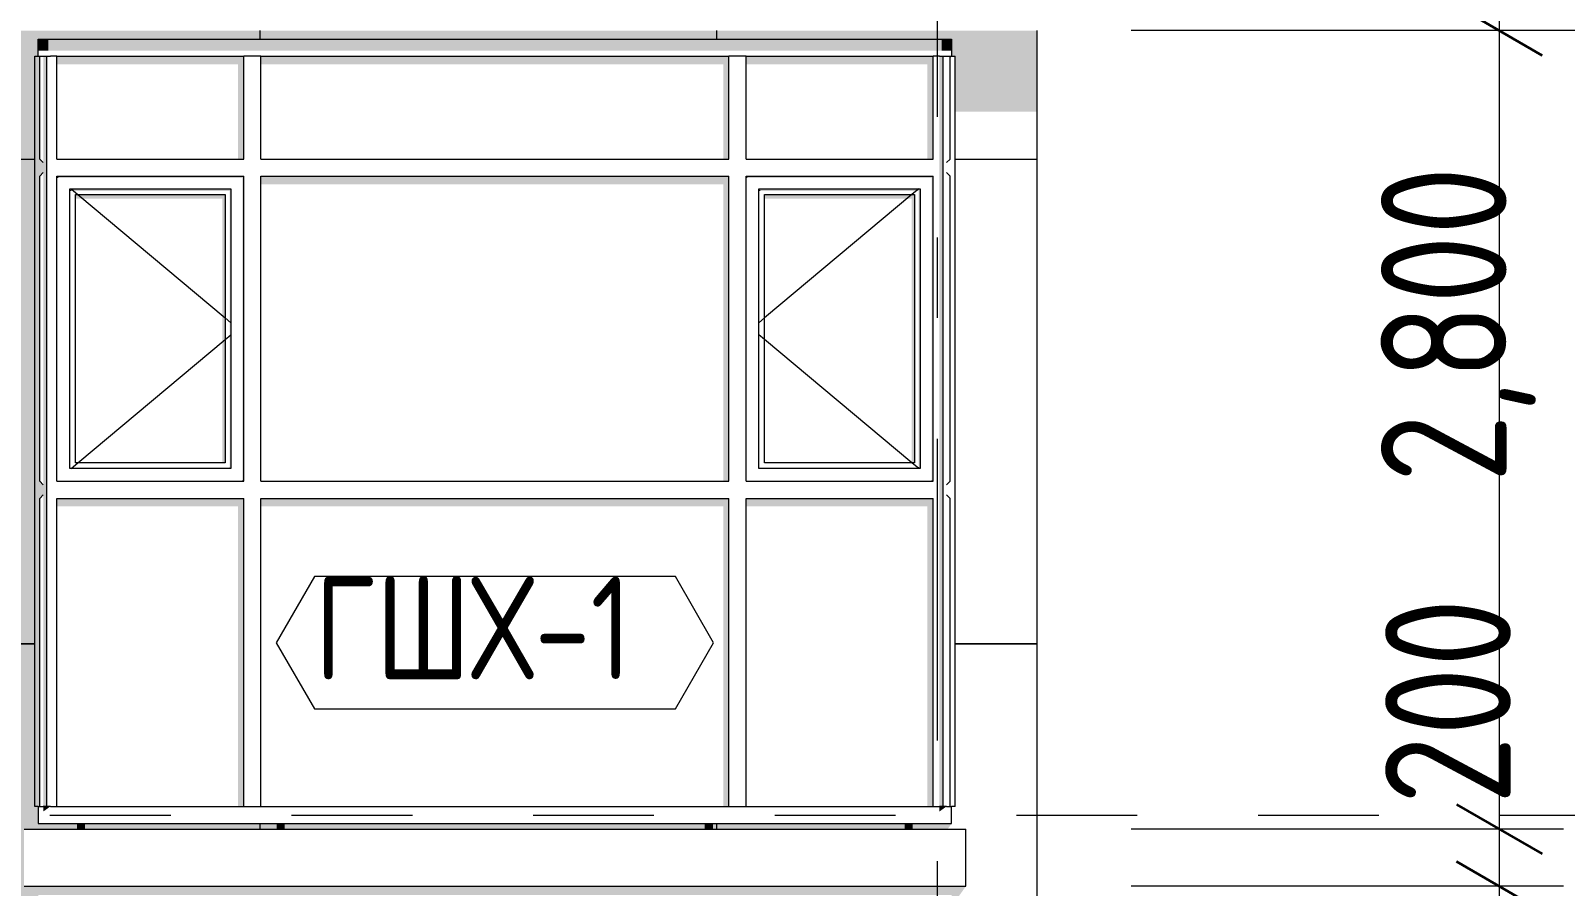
# Model space of a CAD drawing. Header units: millimetres. Extents: x 18162 to 7085488, y 72188 to 247925.
# Drawn here: x 5833332 to 5838709, y 109134 to 112134 of the extents above; entities that cross this region are included whole.
import ezdxf
from ezdxf.enums import TextEntityAlignment as Align

# ---------------------------------------------------------------- set-up
doc = ezdxf.new("R2010")
doc.units = ezdxf.units.MM
doc.header["$MEASUREMENT"] = 0
doc.linetypes.add('Dashed', pattern=[423.333333, 211.666667, -211.666667])
doc.linetypes.add('Double Dashed', pattern=[1093.611073, 529.166651, -211.666656, 141.111112, -211.666656])
for name, color, linetype in [('Finish - Wall', 7, 'Continuous'), ('Interior - Stair & Railing', 7, 'Continuous'), ('Structural - Bearing', 7, 'Continuous'), ('Structural - Grid', 7, 'Continuous')]:
    doc.layers.add(name, color=color, linetype=linetype)
doc.styles.add('GENERATED_STYLE_3', font='', dxfattribs={"width": 0.8})
doc.styles.get('GENERATED_STYLE_3').set_extended_font_data('ISOCPEUR MON')
doc.dimstyles.new('GENERATED_STYLE__19', dxfattribs={"dimtxt": 440.00001, "dimasz": 228, "dimexe": 0.18, "dimexo": 31028.935828, "dimgap": 0, "dimtad": 1, "dimdec": 0, "dimzin": 0, "dimdsep": 46, "dimtxsty": 'GENERATED_STYLE_3', "dimblk": 'ARROWHEAD_2', "dimblk1": 'ARROWHEAD_2', "dimblk2": 'ARROWHEAD_2', "dimcen": 0.09, "dimclrd": 13, "dimclre": 13, "dimclrt": 13, "dimadec": 0, "dimazin": 0, "dimtfac": 1, "dimtdec": 4, "dimtmove": 0, "dimatfit": 3, "dimfxl": 1, "dimtolj": 1, "dimtzin": 0, "dimarcsym": 0})
doc.dimstyles.new('GENERATED_STYLE__20', dxfattribs={"dimtxt": 440.00001, "dimasz": 228, "dimexe": 0.18, "dimexo": 31229.618294, "dimgap": 0, "dimtad": 1, "dimdec": 0, "dimzin": 0, "dimdsep": 46, "dimtxsty": 'GENERATED_STYLE_3', "dimblk": 'ARROWHEAD_2', "dimblk1": 'ARROWHEAD_2', "dimblk2": 'ARROWHEAD_2', "dimcen": 0.09, "dimclrd": 13, "dimclre": 13, "dimclrt": 13, "dimadec": 0, "dimazin": 0, "dimtfac": 1, "dimtdec": 4, "dimtmove": 0, "dimatfit": 3, "dimfxl": 1, "dimtolj": 1, "dimtzin": 0, "dimarcsym": 0})
doc.dimstyles.new('GENERATED_STYLE__26', dxfattribs={"dimtxt": 440.00001, "dimasz": 228, "dimexe": 0.18, "dimexo": 1585.703396, "dimgap": 0, "dimtad": 1, "dimdec": 0, "dimzin": 0, "dimdsep": 46, "dimtxsty": 'GENERATED_STYLE_3', "dimblk": 'ARROWHEAD_2', "dimblk1": 'ARROWHEAD_2', "dimblk2": 'ARROWHEAD_2', "dimcen": 0.09, "dimclrd": 13, "dimclre": 13, "dimclrt": 13, "dimadec": 0, "dimazin": 0, "dimtfac": 1, "dimtdec": 4, "dimtmove": 0, "dimatfit": 3, "dimfxl": 1, "dimtolj": 1, "dimtzin": 0, "dimarcsym": 0})

# ---------------------------------------------------------------- blocks, each defined once
blk = doc.blocks.new('*X2343', base_point=(5785635.3, 106384.1))
at = {"layer": 'Structural - Bearing', "color": 8, "linetype": 'Continuous', "lineweight": 13}
for p, q in [((5834135.3, 112134.1), (5834135.3, 112104.1)), ((5835735.3, 112134.1), (5835735.3, 112104.1)), ((5832535.3, 111684.1), (5833346.4, 111684.1)), ((5836571.2, 111684.1), (5836835.3, 111684.1)), ((5836835.3, 111684.1), (5836858.8, 111684.1)), ((5832535.3, 109984.1), (5833346.4, 109984.1)), ((5833346.4, 109984.1), (5832535.3, 109984.1)), ((5836571.2, 109984.1), (5836835.3, 109984.1)), ((5836835.3, 109984.1), (5836571.2, 109984.1)), ((5836858.8, 109984.1), (5836835.3, 109984.1)), ((5836835.3, 109984.1), (5836858.8, 109984.1))]:
    blk.add_line(p, q, dxfattribs=at)
blk = doc.blocks.new('*X2350', base_point=(5785635.3, 106384.1))
at = {"layer": 'Structural - Bearing', "color": 8, "linetype": 'Continuous', "lineweight": 13}
blk.add_line((5834135.3, 109354.1), (5834135.3, 109334.1), dxfattribs=at)
blk = doc.blocks.new('*X2352', base_point=(5785635.3, 106384.1))
at = {"layer": 'Structural - Bearing', "color": 8, "linetype": 'Continuous', "lineweight": 13}
blk.add_line((5835735.3, 109354.1), (5835735.3, 109334.1), dxfattribs=at)
blk = doc.blocks.new('*D2593', base_point=(5785635.3, 106384.1))
at = {"color": 12, "linetype": 'Continuous', "lineweight": 35}
for p, q in [((5838328.4, 109220.7), (5838628.4, 109047.5)), ((5838328.4, 106420.7), (5838628.4, 106247.5))]:
    blk.add_line(p, q, dxfattribs=at)
at = {"color": 13, "linetype": 'Continuous', "lineweight": 13}
for p, q in [((5838703.4, 109134.1), (5837187.8, 109134.1)), ((5838478.4, 106334.1), (5838478.4, 109134.1))]:
    blk.add_line(p, q, dxfattribs=at)
at = {"color": 13, "lineweight": 13, "char_height": 440, "attachment_point": 7, "rotation": 90, "style": 'GENERATED_STYLE_3'}
for s, insert in [('\\A1;{\\pql;\\fISOCPEUR MON|b0|i0|c0|p0;\\W0.800000;2,800}', (5838605.9, 107549.6)), ('\\A1;{\\pql;\\fISOCPEUR MON|b0|i0|c0|p0;\\W0.800000;370}', (5838518.1, 106420.8))]:
    blk.add_mtext(s, dxfattribs=dict(at, insert=insert))
blk = doc.blocks.new('ARROWHEAD_2')
at = {"color": 0, "linetype": 'Continuous', "lineweight": 0}
for p, q in [((-0.378, -0.655), (0.378, 0.655)), ((0, 0), (-1, 0))]:
    blk.add_line(p, q, dxfattribs=at)
blk = doc.blocks.new('*D2594', base_point=(5785635.3, 106384.1))
at = {"color": 12, "linetype": 'Continuous', "lineweight": 35}
for p, q in [((5838328.4, 109420.7), (5838628.4, 109247.5)), ((5838328.4, 109220.7), (5838628.4, 109047.5))]:
    blk.add_line(p, q, dxfattribs=at)
at = {"color": 13, "linetype": 'Continuous', "lineweight": 13}
blk.add_line((5838478.4, 109134.1), (5838478.4, 109334.1), dxfattribs=at)
blk = doc.blocks.new('*D2595', base_point=(5785635.3, 106384.1))
at = {"color": 12, "linetype": 'Continuous', "lineweight": 35}
for p, q in [((5838328.4, 112220.7), (5838628.4, 112047.5)), ((5838328.4, 109420.7), (5838628.4, 109247.5))]:
    blk.add_line(p, q, dxfattribs=at)
at = {"color": 13, "linetype": 'Continuous', "lineweight": 13}
for p, q in [((5838703.4, 112134.1), (5837187.8, 112134.1)), ((5838478.4, 109334.1), (5838478.4, 112134.1)), ((5838703.4, 109334.1), (5837187.8, 109334.1)), ((5838478.4, 109134.1), (5838478.4, 109334.1))]:
    blk.add_line(p, q, dxfattribs=at)
at = {"color": 13, "lineweight": 13, "char_height": 440, "attachment_point": 7, "rotation": 90, "style": 'GENERATED_STYLE_3'}
for s, insert in [('\\A1;{\\pql;\\fISOCPEUR MON|b0|i0|c0|p0;\\W0.800000;2,800}', (5838605.9, 110549.6)), ('\\A1;{\\pql;\\fISOCPEUR MON|b0|i0|c0|p0;\\W0.800000;200}', (5838518.1, 109420.8))]:
    blk.add_mtext(s, dxfattribs=dict(at, insert=insert))
blk = doc.blocks.new('*D2596', base_point=(5785635.3, 106384.1))
at = {"color": 13, "linetype": 'Continuous', "lineweight": 13}
for p, q in [((5838478.4, 112334.1), (5838478.4, 115134.1)), ((5838703.4, 112334.1), (5837187.8, 112334.1)), ((5838478.4, 112134.1), (5838478.4, 112334.1))]:
    blk.add_line(p, q, dxfattribs=at)
at = {"color": 12, "linetype": 'Continuous', "lineweight": 35}
for p, q in [((5838328.4, 112420.7), (5838628.4, 112247.5)), ((5838328.4, 112220.7), (5838628.4, 112047.5))]:
    blk.add_line(p, q, dxfattribs=at)
blk = doc.blocks.new('*D2627', base_point=(5785635.3, 106384.1))
at = {"color": 12, "linetype": 'Continuous', "lineweight": 35}
for p, q in [((5839537.7, 112220.7), (5839837.7, 112047.5)), ((5839537.7, 102820.7), (5839837.7, 102647.5))]:
    blk.add_line(p, q, dxfattribs=at)
at = {"color": 13, "linetype": 'Continuous', "lineweight": 13}
for p, q in [((5839912.7, 112134.1), (5838644.5, 112134.1)), ((5839687.7, 102734.1), (5839687.7, 112134.1)), ((5839912.7, 102734.1), (5838644.5, 102734.1)), ((5839687.7, 102587.4), (5839687.7, 102734.1))]:
    blk.add_line(p, q, dxfattribs=at)
at = {"color": 13, "lineweight": 13, "char_height": 440, "attachment_point": 7, "rotation": 90, "style": 'GENERATED_STYLE_3'}
for s, insert in [('\\A1;{\\pql;\\fISOCPEUR MON|b0|i0|c0|p0;\\W0.800000;200}', (5839727.4, 111309.7)), ('\\A1;{\\pql;\\fISOCPEUR MON|b0|i0|c0|p0;\\W0.800000;9,400}', (5839815.2, 106494.4))]:
    blk.add_mtext(s, dxfattribs=dict(at, insert=insert))
blk = doc.blocks.new('*D2628', base_point=(5785635.3, 106384.1))
at = {"color": 12, "linetype": 'Continuous', "lineweight": 35}
for p, q in [((5839537.7, 112420.7), (5839837.7, 112247.5)), ((5839537.7, 112220.7), (5839837.7, 112047.5))]:
    blk.add_line(p, q, dxfattribs=at)
at = {"color": 13, "linetype": 'Continuous', "lineweight": 13}
for p, q in [((5839912.7, 112334.1), (5838644.5, 112334.1)), ((5839687.7, 112134.1), (5839687.7, 112334.1))]:
    blk.add_line(p, q, dxfattribs=at)
blk = doc.blocks.new('Label_210_3', base_point=(5834958.8, 109754.1))
at = {"color": 13, "linetype": 'Continuous', "lineweight": 13, "flags": 128}
blk.add_lwpolyline([(5834192.4, 109988.3), (5834326.5, 109756.1), (5835591.1, 109756.1), (5835725.2, 109988.3), (5835591.1, 110220.6), (5834326.5, 110220.6)], close=True, dxfattribs=at)
at = {"color": 13, "lineweight": 13, "insert": (5834326.5, 110219.9), "char_height": 360, "attachment_point": 1, "style": 'GENERATED_STYLE_3'}
blk.add_mtext('\\A1;{\\pql;\\pt0,253000;\\fISOCPEUR MON|b0|i0|c0|p0;\\W0.800000;ГШХ-1\\fISOCPEUR MON|b0|i0|c0|p0;\\W0.800000;\\A1{\\H.66x;\\S^  ;}\\fISOCPEUR MON|b0|i0|c0|p0;\\W0.800000;\\fISOCPEUR MON|b0|i0|c0|p0;\\W0.800000;\\A1{\\H.66x;\\S^  ;}\\fISOCPEUR MON|b0|i0|c0|p0;\\W0.800000; \\fISOCPEUR MON|b0|i0|c0|p0;\\W0.800000;\\fISOCPEUR MON|b0|i0|c0|p0;\\W0.800000;\\fISOCPEUR MON|b0|i0|c0|p0;\\W0.800000;\\fISOCPEUR MON|b0|i0|c0|p0;\\W0.800000;\\fISOCPEUR MON|b0|i0|c0|p0;\\W0.800000;\\fISOCPEUR MON|b0|i0|c0|p0;\\W0.800000;\\fISOCPEUR MON|b0|i0|c0|p0;\\W0.800000;\\fISOCPEUR MON|b0|i0|c0|p0;\\W0.800000;\\fISOCPEUR MON|b0|i0|c0|p0;\\W0.800000;\\fISOCPEUR MON|b0|i0|c0|p0;\\W0.800000;\\fISOCPEUR MON|b0|i0|c0|p0;\\W0.800000;\\fISOCPEUR MON|b0|i0|c0|p0;\\W0.800000;\\fISOCPEUR MON|b0|i0|c0|p0;\\W0.800000;\\fISOCPEUR MON|b0|i0|c0|p0;\\W0.800000;\\fISOCPEUR MON|b0|i0|c0|p0;\\W0.800000;\\fISOCPEUR MON|b0|i0|c0|p0;\\W0.800000;\\fISOCPEUR MON|b0|i0|c0|p0;\\W0.800000;\\fISOCPEUR MON|b0|i0|c0|p0;\\W0.800000;\\fISOCPEUR MON|b0|i0|c0|p0;\\W0.800000;\\fISOCPEUR MON|b0|i0|c0|p0;\\W0.800000;\\fISOCPEUR MON|b0|i0|c0|p0;\\W0.800000;\\fISOCPEUR MON|b0|i0|c0|p0;\\W0.800000;\\fISOCPEUR MON|b0|i0|c0|p0;\\W0.800000;\\fISOCPEUR MON|b0|i0|c0|p0;\\W0.800000;\\fISOCPEUR MON|b0|i0|c0|p0;\\W0.800000;\\fISOCPEUR MON|b0|i0|c0|p0;\\W0.800000;\\fISOCPEUR MON|b0|i0|c0|p0;\\W0.800000;\\fISOCPEUR MON|b0|i0|c0|p0;\\W0.800000;\\fISOCPEUR MON|b0|i0|c0|p0;\\W0.800000;\\fISOCPEUR MON|b0|i0|c0|p0;\\W0.800000;\\fISOCPEUR MON|b0|i0|c0|p0;\\W0.800000;\\fISOCPEUR MON|b0|i0|c0|p0;\\W0.800000;\\fISOCPEUR MON|b0|i0|c0|p0;\\W0.800000;\\fISOCPEUR MON|b0|i0|c0|p0;\\W0.800000;\\fISOCPEUR MON|b0|i0|c0|p0;\\W0.800000;\\fISOCPEUR MON|b0|i0|c0|p0;\\W0.800000;\\fISOCPEUR MON|b0|i0|c0|p0;\\W0.800000;\\fISOCPEUR MON|b0|i0|c0|p0;\\W0.800000;\\fISOCPEUR MON|b0|i0|c0|p0;\\W0.800000;\\fISOCPEUR MON|b0|i0|c0|p0;\\W0.800000;\\fISOCPEUR MON|b0|i0|c0|p0;\\W0.800000;\\fISOCPEUR MON|b0|i0|c0|p0;\\W0.800000;\\fISOCPEUR MON|b0|i0|c0|p0;\\W0.800000;}', dxfattribs=at)
blk = doc.blocks.new('Standard grid marker[379]_3', base_point=(5836508.8, 166384.1))
at = {"layer": 'Structural - Grid', "color": 13, "linetype": 'Double Dashed', "lineweight": 13, "ltscale": 2}
blk.add_line((5836508.8, 165384.1), (5836508.8, 100884.1), dxfattribs=at)
at = {"layer": 'Structural - Grid', "color": 13, "lineweight": 13, "style": 'GENERATED_STYLE_3'}
blk.add_attdef('AC_MarkerText_1', text='', height=500, rotation=360, dxfattribs=at).set_placement((5836508.8, 99534.1), align=Align.TOP_CENTER)

msp = doc.modelspace()

# ---------------------------------------------------------------- hatches: boundary and pattern name
at = {"layer": 'Finish - Wall', "linetype": 'Continuous', "lineweight": 0}
for points in [[(5833393.8, 112104.1), (5833358.8, 112104.1), (5833358.8, 112063.4), (5833393.8, 112063.4)], [(5833393.8, 112104.1), (5833393.8, 112063.4), (5834108.8, 112063.4), (5834108.8, 112104.1)], [(5835808.8, 112104.1), (5834108.8, 112104.1), (5834108.8, 112063.4), (5835808.8, 112063.4)], [(5835808.8, 112104.1), (5835808.8, 112063.4), (5836523.8, 112063.4), (5836523.8, 112104.1)], [(5836558.8, 112104.1), (5836523.8, 112104.1), (5836523.8, 112063.4), (5836558.8, 112063.4)], [(5833363.8, 112044.1), (5833346.4, 112044.1), (5833346.4, 111654.1), (5833388.8, 111654.1), (5833388.8, 112044.1), (5833376.4, 112044.1), (5833376.4, 111671.5), (5833363.8, 111684.1)], [(5833423.8, 112044.1), (5833423.8, 112015.8), (5834058.8, 112015.8), (5834058.8, 111684.1), (5834078.8, 111684.1), (5834078.8, 112044.1)], [(5834138.8, 112015.8), (5835758.8, 112015.8), (5835758.8, 111684.1), (5835778.8, 111684.1), (5835778.8, 112044.1), (5834138.8, 112044.1)], [(5835838.8, 112044.1), (5835838.8, 112015.8), (5836473.8, 112015.8), (5836473.8, 111684.1), (5836493.8, 111684.1), (5836493.8, 112044.1)], [(5836516.4, 112044.1), (5836516.4, 111654.1), (5836528.8, 111654.1), (5836528.8, 112044.1)], [(5836553.8, 112044.1), (5836553.8, 112037), (5836558.8, 112044.1)], [(5836516.4, 110524.1), (5836528.8, 110524.1), (5836528.8, 111654.1), (5836516.4, 111654.1)], [(5836553.8, 111684.1), (5836541.2, 111671.5), (5836547.5, 111675.2)], [(5833423.8, 111624.1), (5833430.9, 111617), (5834071.8, 111617), (5834078.8, 111624.1)], [(5833430.9, 111617), (5833423.8, 111624.1), (5833423.8, 111617)], [(5833475.9, 111572), (5833468.8, 111579.1), (5833468.8, 111572)], [(5833468.8, 111579.1), (5833475.9, 111572), (5834026.8, 111572), (5834033.8, 111579.1)], [(5834033.8, 111579.1), (5834026.8, 111572), (5834028.8, 111572), (5834028.8, 110604.1), (5834033.8, 110599.1)], [(5834071.8, 111617), (5834073.8, 111617), (5834073.8, 110559.1), (5834078.8, 110554.1), (5834078.8, 111624.1)], [(5834138.8, 111624.1), (5834138.8, 111595.8), (5835758.8, 111595.8), (5835758.8, 110554.1), (5835778.8, 110554.1), (5835778.8, 111624.1)], [(5836493.8, 111624.1), (5835838.8, 111624.1), (5835845.9, 111617), (5836486.8, 111617)], [(5835845.9, 111617), (5835838.8, 111624.1), (5835838.8, 111617)], [(5835883.8, 111572), (5835890.9, 111572), (5835883.8, 111579.1)], [(5835883.8, 111579.1), (5835890.9, 111572), (5836441.8, 111572), (5836448.8, 111579.1)], [(5836441.8, 111572), (5836443.8, 111572), (5836443.8, 110604.1), (5836448.8, 110599.1), (5836448.8, 111579.1)], [(5836493.8, 111624.1), (5836486.8, 111617), (5836488.8, 111617), (5836488.8, 110559.1), (5836493.8, 110554.1)], [(5833488.8, 111544.9), (5834003.8, 111544.9), (5834003.8, 110619.1), (5834013.8, 110619.1), (5834013.8, 111559.1), (5833488.8, 111559.1)], [(5836428.8, 111559.1), (5835903.8, 111559.1), (5835903.8, 111544.9), (5836418.8, 111544.9), (5836418.8, 110619.1), (5836428.8, 110619.1)], [(5834028.8, 110599.1), (5834033.8, 110599.1), (5834028.8, 110604.1)], [(5834073.8, 110554.1), (5834078.8, 110554.1), (5834073.8, 110559.1)], [(5836443.8, 110599.1), (5836448.8, 110599.1), (5836443.8, 110604.1)], [(5836488.8, 110554.1), (5836493.8, 110554.1), (5836488.8, 110559.1)], [(5833346.4, 110524.1), (5833346.4, 109414.1), (5833363.8, 109414.1), (5833363.8, 110494.1), (5833376.4, 110506.6), (5833376.4, 109414.1), (5833388.8, 109414.1), (5833388.8, 110524.1)], [(5836516.4, 109414.1), (5836528.8, 109414.1), (5836528.8, 110524.1), (5836516.4, 110524.1)], [(5836553.8, 110554.1), (5836541.2, 110541.5), (5836547.5, 110545.2)], [(5833423.8, 110494.1), (5833423.8, 110465.8), (5834058.8, 110465.8), (5834058.8, 109414.1), (5834078.8, 109414.1), (5834078.8, 110494.1)], [(5835778.8, 110494.1), (5834138.8, 110494.1), (5834138.8, 110465.8), (5835758.8, 110465.8), (5835758.8, 109414.1), (5835778.8, 109414.1)], [(5835838.8, 110465.8), (5836473.8, 110465.8), (5836473.8, 109414.1), (5836493.8, 109414.1), (5836493.8, 110494.1), (5835838.8, 110494.1)], [(5833376.4, 109396.5), (5833393.8, 109408.8), (5833393.8, 109414.1), (5833376.4, 109414.1)], [(5833393.8, 109414.1), (5833393.8, 109408.8), (5833401.2, 109414.1)], [(5836516.4, 109396.5), (5836523.8, 109401.7), (5836523.8, 109414.1), (5836516.4, 109414.1)], [(5836541.2, 109414.1), (5836523.8, 109414.1), (5836523.8, 109401.7)]]:
    msp.add_hatch(color=49, dxfattribs=at).paths.add_polyline_path(points)
h = msp.add_hatch(color=49, dxfattribs=at)
h.paths.add_polyline_path([(5833346.4, 110524.1), (5833388.8, 110524.1), (5833388.8, 111654.1), (5833346.4, 111654.1)])
h.paths.add_polyline_path([(5833376.4, 110541.5), (5833363.8, 110554.1), (5833363.8, 111624.1), (5833376.4, 111636.6)], flags=0)
at = {"layer": 'Interior - Stair & Railing', "linetype": 'Continuous', "lineweight": 0}
for points in [[(5833497, 109354.1), (5833496.8, 109354.1), (5833496.8, 109334.1), (5833497, 109334.1)], [(5833497.5, 109354.1), (5833497, 109354.1), (5833497, 109334.1), (5833497.5, 109334.1)], [(5833498.4, 109354.1), (5833497.5, 109354.1), (5833497.5, 109334.1), (5833498.4, 109334.1)], [(5833499.6, 109354.1), (5833498.4, 109354.1), (5833498.4, 109334.1), (5833499.6, 109334.1)], [(5833501.1, 109354.1), (5833499.6, 109354.1), (5833499.6, 109334.1), (5833501.1, 109334.1)], [(5833502.8, 109354.1), (5833501.1, 109354.1), (5833501.1, 109334.1), (5833502.8, 109334.1)], [(5833504.7, 109354.1), (5833502.8, 109354.1), (5833502.8, 109334.1), (5833504.7, 109334.1)], [(5833506.7, 109354.1), (5833504.7, 109354.1), (5833504.7, 109334.1), (5833506.7, 109334.1)], [(5833508.8, 109354.1), (5833506.7, 109354.1), (5833506.7, 109334.1), (5833508.8, 109334.1)], [(5833510.9, 109354.1), (5833508.8, 109354.1), (5833508.8, 109334.1), (5833510.9, 109334.1)], [(5833512.9, 109354.1), (5833510.9, 109354.1), (5833510.9, 109334.1), (5833512.9, 109334.1)], [(5833514.8, 109354.1), (5833512.9, 109354.1), (5833512.9, 109334.1), (5833514.8, 109334.1)], [(5833516.5, 109354.1), (5833514.8, 109354.1), (5833514.8, 109334.1), (5833516.5, 109334.1)], [(5833518, 109354.1), (5833516.5, 109354.1), (5833516.5, 109334.1), (5833518, 109334.1)], [(5833519.2, 109354.1), (5833518, 109354.1), (5833518, 109334.1), (5833519.2, 109334.1)], [(5833520.1, 109354.1), (5833519.2, 109354.1), (5833519.2, 109334.1), (5833520.1, 109334.1)], [(5833520.6, 109354.1), (5833520.1, 109354.1), (5833520.1, 109334.1), (5833520.6, 109334.1)], [(5833520.8, 109354.1), (5833520.6, 109354.1), (5833520.6, 109334.1), (5833520.8, 109334.1)], [(5834197, 109354.1), (5834196.8, 109354.1), (5834196.8, 109334.1), (5834197, 109334.1)], [(5834197.5, 109354.1), (5834197, 109354.1), (5834197, 109334.1), (5834197.5, 109334.1)], [(5834198.4, 109354.1), (5834197.5, 109354.1), (5834197.5, 109334.1), (5834198.4, 109334.1)], [(5834199.6, 109354.1), (5834198.4, 109354.1), (5834198.4, 109334.1), (5834199.6, 109334.1)], [(5834201.1, 109354.1), (5834199.6, 109354.1), (5834199.6, 109334.1), (5834201.1, 109334.1)], [(5834202.8, 109354.1), (5834201.1, 109354.1), (5834201.1, 109334.1), (5834202.8, 109334.1)], [(5834204.7, 109354.1), (5834202.8, 109354.1), (5834202.8, 109334.1), (5834204.7, 109334.1)], [(5834206.7, 109354.1), (5834204.7, 109354.1), (5834204.7, 109334.1), (5834206.7, 109334.1)], [(5834208.8, 109354.1), (5834206.7, 109354.1), (5834206.7, 109334.1), (5834208.8, 109334.1)], [(5834210.9, 109354.1), (5834208.8, 109354.1), (5834208.8, 109334.1), (5834210.9, 109334.1)], [(5834212.9, 109354.1), (5834210.9, 109354.1), (5834210.9, 109334.1), (5834212.9, 109334.1)], [(5834214.8, 109354.1), (5834212.9, 109354.1), (5834212.9, 109334.1), (5834214.8, 109334.1)], [(5834216.5, 109354.1), (5834214.8, 109354.1), (5834214.8, 109334.1), (5834216.5, 109334.1)], [(5834218, 109354.1), (5834216.5, 109354.1), (5834216.5, 109334.1), (5834218, 109334.1)], [(5834219.2, 109354.1), (5834218, 109354.1), (5834218, 109334.1), (5834219.2, 109334.1)], [(5834220.1, 109354.1), (5834219.2, 109354.1), (5834219.2, 109334.1), (5834220.1, 109334.1)], [(5834220.6, 109354.1), (5834220.1, 109354.1), (5834220.1, 109334.1), (5834220.6, 109334.1)], [(5834220.8, 109354.1), (5834220.6, 109354.1), (5834220.6, 109334.1), (5834220.8, 109334.1)], [(5835697, 109354.1), (5835696.8, 109354.1), (5835696.8, 109334.1), (5835697, 109334.1)], [(5835697.5, 109354.1), (5835697, 109354.1), (5835697, 109334.1), (5835697.5, 109334.1)], [(5835698.4, 109354.1), (5835697.5, 109354.1), (5835697.5, 109334.1), (5835698.4, 109334.1)], [(5835699.6, 109354.1), (5835698.4, 109354.1), (5835698.4, 109334.1), (5835699.6, 109334.1)], [(5835701.1, 109354.1), (5835699.6, 109354.1), (5835699.6, 109334.1), (5835701.1, 109334.1)], [(5835702.8, 109354.1), (5835701.1, 109354.1), (5835701.1, 109334.1), (5835702.8, 109334.1)], [(5835704.7, 109354.1), (5835702.8, 109354.1), (5835702.8, 109334.1), (5835704.7, 109334.1)], [(5835706.7, 109354.1), (5835704.7, 109354.1), (5835704.7, 109334.1), (5835706.7, 109334.1)], [(5835708.8, 109354.1), (5835706.7, 109354.1), (5835706.7, 109334.1), (5835708.8, 109334.1)], [(5835710.9, 109354.1), (5835708.8, 109354.1), (5835708.8, 109334.1), (5835710.9, 109334.1)], [(5835712.9, 109354.1), (5835710.9, 109354.1), (5835710.9, 109334.1), (5835712.9, 109334.1)], [(5835714.8, 109354.1), (5835712.9, 109354.1), (5835712.9, 109334.1), (5835714.8, 109334.1)], [(5835716.5, 109354.1), (5835714.8, 109354.1), (5835714.8, 109334.1), (5835716.5, 109334.1)], [(5835718, 109354.1), (5835716.5, 109354.1), (5835716.5, 109334.1), (5835718, 109334.1)], [(5835719.2, 109354.1), (5835718, 109354.1), (5835718, 109334.1), (5835719.2, 109334.1)], [(5835720.1, 109354.1), (5835719.2, 109354.1), (5835719.2, 109334.1), (5835720.1, 109334.1)], [(5835720.6, 109354.1), (5835720.1, 109354.1), (5835720.1, 109334.1), (5835720.6, 109334.1)], [(5835720.8, 109354.1), (5835720.6, 109354.1), (5835720.6, 109334.1), (5835720.8, 109334.1)], [(5836397, 109354.1), (5836396.8, 109354.1), (5836396.8, 109334.1), (5836397, 109334.1)], [(5836397.5, 109354.1), (5836397, 109354.1), (5836397, 109334.1), (5836397.5, 109334.1)], [(5836398.4, 109354.1), (5836397.5, 109354.1), (5836397.5, 109334.1), (5836398.4, 109334.1)], [(5836399.6, 109354.1), (5836398.4, 109354.1), (5836398.4, 109334.1), (5836399.6, 109334.1)], [(5836401.1, 109354.1), (5836399.6, 109354.1), (5836399.6, 109334.1), (5836401.1, 109334.1)], [(5836402.8, 109354.1), (5836401.1, 109354.1), (5836401.1, 109334.1), (5836402.8, 109334.1)], [(5836404.7, 109354.1), (5836402.8, 109354.1), (5836402.8, 109334.1), (5836404.7, 109334.1)], [(5836406.7, 109354.1), (5836404.7, 109354.1), (5836404.7, 109334.1), (5836406.7, 109334.1)], [(5836408.8, 109354.1), (5836406.7, 109354.1), (5836406.7, 109334.1), (5836408.8, 109334.1)], [(5836410.9, 109354.1), (5836408.8, 109354.1), (5836408.8, 109334.1), (5836410.9, 109334.1)], [(5836412.9, 109354.1), (5836410.9, 109354.1), (5836410.9, 109334.1), (5836412.9, 109334.1)], [(5836414.8, 109354.1), (5836412.9, 109354.1), (5836412.9, 109334.1), (5836414.8, 109334.1)], [(5836416.5, 109354.1), (5836414.8, 109354.1), (5836414.8, 109334.1), (5836416.5, 109334.1)], [(5836418, 109354.1), (5836416.5, 109354.1), (5836416.5, 109334.1), (5836418, 109334.1)], [(5836419.2, 109354.1), (5836418, 109354.1), (5836418, 109334.1), (5836419.2, 109334.1)], [(5836420.1, 109354.1), (5836419.2, 109354.1), (5836419.2, 109334.1), (5836420.1, 109334.1)], [(5836420.6, 109354.1), (5836420.1, 109354.1), (5836420.1, 109334.1), (5836420.6, 109334.1)], [(5836420.8, 109354.1), (5836420.6, 109354.1), (5836420.6, 109334.1), (5836420.8, 109334.1)]]:
    msp.add_hatch(color=49, dxfattribs=at).paths.add_polyline_path(points)
at = {"layer": 'Structural - Bearing', "linetype": 'Continuous', "lineweight": 0}
for points in [[(5817058.8, 112134.1), (5817058.8, 112104.1), (5820558.8, 112104.1), (5820558.8, 112044.1), (5820578.3, 112044.1), (5820578.3, 111851.2), (5825563.8, 111851.2), (5825563.8, 111715.6), (5825576.4, 111703), (5825576.4, 111684.1), (5825908.8, 111684.1), (5825908.8, 109984.1), (5825563.8, 109984.1), (5825563.8, 109845.6), (5825576.4, 109833), (5825576.4, 109803.4), (5825563.8, 109785.6), (5825563.8, 109284.1), (5826808.8, 109284.1), (5826808.8, 109334.1), (5826996.8, 109334.1), (5826996.8, 109354.1), (5826858.8, 109354.1), (5826858.8, 109414.1), (5826846.4, 109414.1), (5826846.4, 112044.1), (5826858.8, 112044.1), (5826858.8, 112104.1), (5830058.8, 112104.1), (5830058.8, 112044.1), (5830071.2, 112044.1), (5830071.2, 111851.2), (5832063.8, 111851.2), (5832063.8, 111715.6), (5832076.4, 111703), (5832076.4, 111684.1), (5832408.8, 111684.1), (5832408.8, 109984.1), (5832063.8, 109984.1), (5832063.8, 109845.6), (5832076.4, 109833), (5832076.4, 109803.4), (5832063.8, 109785.6), (5832063.8, 109284.1), (5833308.8, 109284.1), (5833308.8, 109334.1), (5833496.8, 109334.1), (5833496.8, 109354.1), (5833358.8, 109354.1), (5833358.8, 109414.1), (5833346.4, 109414.1), (5833346.4, 112044.1), (5833358.8, 112044.1), (5833358.8, 112104.1), (5836558.8, 112104.1), (5836558.8, 112044.1), (5836571.2, 112044.1), (5836571.2, 111850.3), (5836858.1, 111850.3), (5836858.8, 111851.2), (5836858.8, 112134.1), (5835838.8, 112134.1), (5833308.8, 112134.1), (5833308.8, 112284.1), (5833308.4, 112284.1), (5833308.4, 112134.1), (5829612.7, 112134.1), (5826808.8, 112134.1), (5826808.8, 112284.1), (5826808.4, 112284.1), (5826808.4, 112134.1), (5819816.7, 112134.1)], [(5833520.8, 109354.1), (5833520.8, 109334.1), (5834196.8, 109334.1), (5834196.8, 109354.1)], [(5834220.8, 109354.1), (5834220.8, 109334.1), (5835696.8, 109334.1), (5835696.8, 109354.1)], [(5835720.8, 109334.1), (5836396.8, 109334.1), (5836396.8, 109354.1), (5835720.8, 109354.1)], [(5836558.8, 109354.1), (5836420.8, 109354.1), (5836420.8, 109334.1), (5836544.7, 109334.1)], [(5833308.8, 109284.1), (5832063.8, 109284.1), (5832063.8, 108715.6), (5832076.4, 108703), (5832076.4, 108684.1), (5832408.8, 108684.1), (5832408.8, 106984.1), (5832063.8, 106984.1), (5832063.8, 106845.6), (5832076.4, 106833), (5832076.4, 106803.4), (5832063.8, 106785.6), (5832063.8, 106284.1), (5833308.8, 106284.1), (5833308.8, 106334.1), (5833496.8, 106334.1), (5833496.8, 106354.1), (5833358.8, 106354.1), (5833358.8, 106414.1), (5833346.4, 106414.1), (5833346.4, 109044.1), (5833358.8, 109044.1), (5833358.8, 109104.1), (5836558.8, 109104.1), (5836558.8, 109063.4), (5836608.8, 109134.1), (5833308.8, 109134.1)]]:
    msp.add_hatch(color=49, dxfattribs=at).paths.add_polyline_path(points)

# ---------------------------------------------------------------- linework, layer by layer
at = {"color": 8, "linetype": 'Dashed', "lineweight": 13, "ltscale": 2}
msp.add_line((5800379.4, 109384.1), (5841359.8, 109384.1), dxfattribs=at)
at = {"layer": 'Finish - Wall', "color": 7, "linetype": 'Continuous', "lineweight": 9}
for p, q in [((5833358.8, 112044.1), (5833358.8, 112104.1)), ((5833358.8, 112104.1), (5833393.8, 112104.1)), ((5833393.8, 112104.1), (5834108.8, 112104.1)), ((5834108.8, 112104.1), (5835808.8, 112104.1)), ((5835808.8, 112104.1), (5836523.8, 112104.1)), ((5836523.8, 112104.1), (5836558.8, 112104.1)), ((5836558.8, 112104.1), (5836558.8, 112044.1)), ((5833346.4, 112044.1), (5833358.8, 112044.1)), ((5833346.4, 111654.1), (5833346.4, 112044.1)), ((5833358.8, 112044.1), (5833393.8, 112044.1)), ((5833363.8, 111684.1), (5833363.8, 112044.1)), ((5833376.4, 112044.1), (5833388.8, 112044.1)), ((5833388.8, 112044.1), (5833401.2, 112044.1)), ((5833388.8, 111654.1), (5833388.8, 112044.1)), ((5833393.8, 112044.1), (5833401.2, 112044.1)), ((5833423.8, 112044.1), (5833401.2, 112044.1)), ((5833423.8, 112044.1), (5834078.8, 112044.1)), ((5833423.8, 111684.1), (5833423.8, 112044.1)), ((5834138.8, 112044.1), (5834078.8, 112044.1)), ((5834078.8, 111684.1), (5834078.8, 112044.1)), ((5834138.8, 112044.1), (5835778.8, 112044.1)), ((5834138.8, 111684.1), (5834138.8, 112044.1)), ((5835838.8, 112044.1), (5835778.8, 112044.1)), ((5835778.8, 111684.1), (5835778.8, 112044.1)), ((5835838.8, 112044.1), (5836493.8, 112044.1)), ((5835838.8, 111684.1), (5835838.8, 112044.1)), ((5836516.4, 112044.1), (5836493.8, 112044.1)), ((5836493.8, 111684.1), (5836493.8, 112044.1)), ((5836516.4, 112044.1), (5836528.8, 112044.1)), ((5836516.4, 112044.1), (5836523.8, 112044.1)), ((5836523.8, 112044.1), (5836558.8, 112044.1)), ((5836528.8, 112044.1), (5836541.2, 112044.1)), ((5836528.8, 111654.1), (5836528.8, 112044.1)), ((5836553.8, 111684.1), (5836553.8, 112044.1)), ((5836558.8, 112044.1), (5836571.2, 112044.1)), ((5836571.2, 111654.1), (5836571.2, 112044.1)), ((5833346.4, 110524.1), (5833346.4, 111654.1)), ((5833363.8, 111684.1), (5833376.4, 111671.5)), ((5833376.4, 111636.6), (5833363.8, 111624.1)), ((5833388.8, 110524.1), (5833388.8, 111654.1)), ((5833423.8, 111684.1), (5834078.8, 111684.1)), ((5834138.8, 111684.1), (5835778.8, 111684.1)), ((5835838.8, 111684.1), (5836493.8, 111684.1)), ((5836528.8, 110524.1), (5836528.8, 111654.1)), ((5836541.2, 111671.5), (5836553.8, 111684.1)), ((5836553.8, 111624.1), (5836541.2, 111636.6)), ((5836571.2, 110524.1), (5836571.2, 111654.1)), ((5833363.8, 110554.1), (5833363.8, 111624.1)), ((5833423.8, 110554.1), (5833423.8, 111624.1)), ((5833423.8, 111624.1), (5834078.8, 111624.1)), ((5833468.8, 110599.1), (5833468.8, 111579.1)), ((5833468.8, 111579.1), (5834033.8, 111579.1)), ((5833473.7, 111579.1), (5833497.6, 111559.1)), ((5834033.8, 111579.1), (5834033.8, 110599.1)), ((5834078.8, 110554.1), (5834078.8, 111624.1)), ((5834138.8, 110554.1), (5834138.8, 111624.1)), ((5834138.8, 111624.1), (5835778.8, 111624.1)), ((5835778.8, 110554.1), (5835778.8, 111624.1)), ((5835838.8, 110554.1), (5835838.8, 111624.1)), ((5835838.8, 111624.1), (5836493.8, 111624.1)), ((5835883.8, 110599.1), (5835883.8, 111579.1)), ((5835883.8, 111579.1), (5836448.8, 111579.1)), ((5836444, 111579.1), (5836420.1, 111559.1)), ((5836448.8, 111579.1), (5836448.8, 110599.1)), ((5836493.8, 110554.1), (5836493.8, 111624.1)), ((5836553.8, 110554.1), (5836553.8, 111624.1)), ((5833488.8, 111559.1), (5834013.8, 111559.1)), ((5833488.8, 110619.1), (5833488.8, 111559.1)), ((5833497.6, 111559.1), (5834013.8, 111126.7)), ((5834013.8, 111559.1), (5834013.8, 110619.1)), ((5835903.8, 111559.1), (5836428.8, 111559.1)), ((5836420.1, 111559.1), (5835903.8, 111126.7)), ((5835903.8, 110619.1), (5835903.8, 111559.1)), ((5836428.8, 111559.1), (5836428.8, 110619.1)), ((5834013.8, 111126.7), (5834033.8, 111110)), ((5835903.8, 111126.7), (5835883.8, 111110)), ((5833497.6, 110619.1), (5834013.8, 111051.4)), ((5834013.8, 111051.4), (5834033.8, 111068.1)), ((5835903.8, 111051.4), (5835883.8, 111068.1)), ((5836420.1, 110619.1), (5835903.8, 111051.4)), ((5833473.7, 110599.1), (5833497.6, 110619.1)), ((5834013.8, 110619.1), (5833488.8, 110619.1)), ((5836428.8, 110619.1), (5835903.8, 110619.1)), ((5836444, 110599.1), (5836420.1, 110619.1)), ((5834033.8, 110599.1), (5833468.8, 110599.1)), ((5836448.8, 110599.1), (5835883.8, 110599.1)), ((5833346.4, 109414.1), (5833346.4, 110524.1)), ((5833363.8, 110554.1), (5833376.4, 110541.5)), ((5833376.4, 110506.6), (5833363.8, 110494.1)), ((5833388.8, 109414.1), (5833388.8, 110524.1)), ((5833423.8, 110554.1), (5834078.8, 110554.1)), ((5834138.8, 110554.1), (5835778.8, 110554.1)), ((5835838.8, 110554.1), (5836493.8, 110554.1)), ((5836528.8, 109414.1), (5836528.8, 110524.1)), ((5836541.2, 110541.5), (5836553.8, 110554.1)), ((5836553.8, 110494.1), (5836541.2, 110506.6)), ((5836571.2, 109414.1), (5836571.2, 110524.1)), ((5833363.8, 109414.1), (5833363.8, 110494.1)), ((5833423.8, 109414.1), (5833423.8, 110494.1)), ((5833423.8, 110494.1), (5834078.8, 110494.1)), ((5834078.8, 109414.1), (5834078.8, 110494.1)), ((5834138.8, 109414.1), (5834138.8, 110494.1)), ((5834138.8, 110494.1), (5835778.8, 110494.1)), ((5835778.8, 109414.1), (5835778.8, 110494.1)), ((5835838.8, 109414.1), (5835838.8, 110494.1)), ((5835838.8, 110494.1), (5836493.8, 110494.1)), ((5836493.8, 109414.1), (5836493.8, 110494.1)), ((5836553.8, 109414.1), (5836553.8, 110494.1)), ((5833358.8, 109414.1), (5833346.4, 109414.1)), ((5833358.8, 109414.1), (5833363.8, 109414.1)), ((5833358.8, 109414.1), (5833358.8, 109354.1)), ((5833363.8, 109414.1), (5833376.4, 109414.1)), ((5833388.8, 109414.1), (5833376.4, 109414.1)), ((5833401.2, 109414.1), (5833388.8, 109414.1)), ((5833401.2, 109414.1), (5833423.8, 109414.1)), ((5833423.8, 109414.1), (5834078.8, 109414.1)), ((5834078.8, 109414.1), (5834138.8, 109414.1)), ((5834138.8, 109414.1), (5835778.8, 109414.1)), ((5835778.8, 109414.1), (5835838.8, 109414.1)), ((5835838.8, 109414.1), (5836493.8, 109414.1)), ((5836493.8, 109414.1), (5836516.4, 109414.1)), ((5836528.8, 109414.1), (5836516.4, 109414.1)), ((5836541.2, 109414.1), (5836528.8, 109414.1)), ((5836541.2, 109414.1), (5836553.8, 109414.1)), ((5836553.8, 109414.1), (5836558.8, 109414.1)), ((5836571.2, 109414.1), (5836558.8, 109414.1)), ((5836558.8, 109354.1), (5836558.8, 109414.1)), ((5833358.8, 109354.1), (5833393.8, 109354.1)), ((5833393.8, 109354.1), (5834108.8, 109354.1)), ((5834108.8, 109354.1), (5835808.8, 109354.1)), ((5835808.8, 109354.1), (5836523.8, 109354.1)), ((5836523.8, 109354.1), (5836558.8, 109354.1))]:
    msp.add_line(p, q, dxfattribs=at)
at = {"layer": 'Interior - Stair & Railing', "color": 7, "linetype": 'Continuous', "lineweight": 9}
for p, q in [((5833496.8, 109334.1), (5833496.8, 109354.1)), ((5833520.8, 109334.1), (5833520.8, 109354.1)), ((5834196.8, 109334.1), (5834196.8, 109354.1)), ((5834220.8, 109334.1), (5834220.8, 109354.1)), ((5835696.8, 109334.1), (5835696.8, 109354.1)), ((5835720.8, 109334.1), (5835720.8, 109354.1)), ((5836396.8, 109334.1), (5836396.8, 109354.1)), ((5836420.8, 109334.1), (5836420.8, 109354.1))]:
    msp.add_line(p, q, dxfattribs=at)
at = {"layer": 'Structural - Bearing', "color": 7, "linetype": 'Continuous', "lineweight": 13}
for p, q in [((5836858.8, 109284.1), (5836858.8, 112134.1)), ((5833308.8, 109334.1), (5836608.8, 109334.1)), ((5836608.8, 109134.1), (5836608.8, 109334.1)), ((5836858.8, 106284.1), (5836858.8, 109284.1)), ((5833308.8, 109134.1), (5836608.8, 109134.1))]:
    msp.add_line(p, q, dxfattribs=at)

# ---------------------------------------------------------------- block references
at = {"color": 12, "linetype": 'Continuous', "lineweight": 13}
msp.add_blockref('Label_210_3', (5834958.8, 109754.1), dxfattribs=at)
at = {"layer": 'Structural - Bearing', "lineweight": 0}
for name in ['*X2343', '*X2350', '*X2352']:
    msp.add_blockref(name, (5785635.3, 106384.1), dxfattribs=at)
at = {"layer": 'Structural - Grid', "color": 13, "linetype": 'Continuous', "lineweight": 13}
msp.add_blockref('Standard grid marker[379]_3', (5836508.8, 166384.1), dxfattribs=at)

# ---------------------------------------------------------------- dimensions: what is measured, and where the dimension line sits
at = {"color": 13, "linetype": 'Continuous', "lineweight": 13}
for base, p1, p2, dimstyle, picture, middle in [((5838478.4, 112334.1), (5805383.5, 112134.1), (5805383.5, 112334.1), 'GENERATED_STYLE__20', '*D2596', (5838170.4, 112923)), ((5839687.7, 112334.1), (5837058.8, 112134.1), (5837058.8, 112334.1), 'GENERATED_STYLE__26', '*D2628', (5839379.7, 111811.9)), ((5839687.7, 112134.1), (5836828.8, 102734.1), (5837058.8, 112134.1), 'GENERATED_STYLE__26', '*D2627', (5839379.7, 107231.4)), ((5838478.4, 112134.1), (5805483.8, 109334.1), (5805383.5, 112134.1), 'GENERATED_STYLE__20', '*D2595', (5838170.4, 111286.7)), ((5838478.4, 109334.1), (5805483.8, 109134.1), (5805483.8, 109334.1), 'GENERATED_STYLE__19', '*D2594', (5838170.4, 109923)), ((5838478.4, 109134.1), (5805483.8, 106334.1), (5805483.8, 109134.1), 'GENERATED_STYLE__19', '*D2593', (5838170.4, 108286.7))]:
    dim = msp.add_linear_dim(base=base, p1=p1, p2=p2, angle=90, dimstyle=dimstyle, dxfattribs=at)
    dim.commit()
    dim.dimension.update_dxf_attribs({"geometry": picture, "text_midpoint": middle, "dimtype": 160, "text_rotation": 90})

doc.saveas('drawing.dxf')
